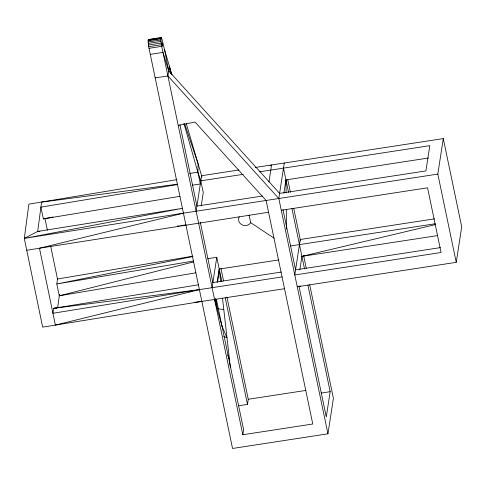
<?xml version="1.0" encoding="UTF-8"?>
<svg xmlns="http://www.w3.org/2000/svg" width="486" height="486" viewBox="0 0 486 486"><rect width="100%" height="100%" fill="white"/><g stroke="black" fill="none" stroke-linecap="round" stroke-linejoin="round"><path stroke-width="0.73" d="M192.098 185.227L200.329 183.963L197.875 172.196L198.136 163.94L184.668 123.839M178.216 125.406L195.026 122.053L266.103 200.469L312.771 424.005L242.818 434.745L161.71 46.358L160.963 41.462L161.042 37.544L161.862 38.783L164.59 49.876L168.672 70.816L167.883 75.938L278.824 198.519L327.947 433.816L232.545 448.469L148.686 46.699L148.139 41.96L148.327 39.488L161.267 37.531M217.613 281.874L219.229 269.068L278.77 259.925M284.523 288.702L201.836 301.405L42.647 327.127L24.3 238.401L28.874 204.138L176.916 179.656M50.751 246.487L57.482 279.019L56.826 283.964L59.268 295.792L195.797 272.828M57.7 307.608L59.456 294.376M259.609 171.807L429.794 145.666L425.894 170.92L279.614 193.392L168.672 70.816L169.383 66.169L171.358 74.243M196.137 211.216L201.599 175.713L186.278 123.62M201.21 205.973L203.263 192.602L200.809 180.841L197.875 172.196L183.89 123.347M212.103 287.688L216.774 257.307L207.795 258.686M217.169 282.439L219.229 269.068L220.668 281.825M268.946 181.977L271.559 164.967L270.173 165.568M278.824 198.519L284.28 163.01M242.818 434.745L243.601 429.636L216.416 299.455M238.498 405.816L247.483 404.395L248.273 399.273L226.968 297.225M283.891 193.27L285.95 179.899L428.494 158.005M299.856 269.742L301.915 256.371L435.432 224.593M307.936 285.209L330.17 391.686L326.282 416.927L298.957 286.06M327.947 433.816L333.408 398.307L309.679 284.668M300.615 286.035L297.238 286.752L456.245 262.325L437.825 174.091L443.281 138.589L255.18 167.482M456.245 262.325L461.7 226.822L443.281 138.589M161.042 37.544L160.83 38.825L148.115 40.775M249.087 215.11L250.673 222.679L249.907 223.706A6.488 5.947 8.7 0 1 241.433 224.489A6.488 5.947 8.7 0 1 239.258 216.835M24.3 238.401L37.689 231.439L182.712 208.287L24.3 238.401L183.416 213.172L437.825 174.091M59.268 295.792L193.762 261.857M183.416 213.172L39.475 248.225L26.748 250.241M192.942 256.535L56.826 283.964L193.592 261.018M177.627 184.522L40.909 207.133L43.363 218.9L53.029 216.975M57.482 279.019L192.875 256.158M43.363 218.9L180.087 196.289M198.671 284.76L53.588 308.337L52.931 313.276L199.382 289.638L282.062 276.941M268.558 212.236L39.475 248.225L55.374 325.11L199.382 289.638L53.588 308.337L56.613 308.088M148.224 39.809L160.939 37.859M160.046 38.187L161.54 37.957M148.157 40.217L160.878 38.266M148.139 41.96L160.854 40.01M148.248 43.412L160.963 41.462M148.437 45.028L161.152 43.078M148.686 46.699L161.407 44.748M148.989 48.308L161.71 46.358M150.247 54.365L162.968 52.409L168.672 70.816M155.162 77.894L167.883 75.938M189.643 173.459L197.875 172.196M238.802 169.997L201.599 175.713L201.903 177.183M200.809 180.841L243.237 174.322M262.422 196.034L196.927 206.094L179.929 124.726M281.279 210.28L427.558 187.809L441.063 252.507L294.783 274.985L300.245 239.483L434.545 218.852M290.476 245.983L435.256 223.748M301.915 256.371L437.704 235.57M281.364 272.045L212.886 282.56L200.305 222.272M440.365 247.617L295.573 269.864L282.986 209.569M248.273 399.273L305.585 390.465M321.191 393.065L330.17 391.686M177.572 184.182L41.571 202.127L37.689 231.439L39.955 231.263M194.321 302.371L201.836 301.405M177.609 225.978L179.115 225.783M180.616 225.595L185.877 224.933M217.941 308.75L223.803 309.582L230.334 367.295M223.754 336.494L226.998 337.776L221.379 324.721M250.673 222.679L274.08 238.183M227.788 355.138L229.435 359.318M164.59 49.876L171.916 74.777M214.557 299.449L221.926 325.839M215.529 298.787L216.258 301.575L215.912 299.431M287.809 179.923L290.421 192.426M293.799 208.597L300.555 240.953M303.635 255.703L306.271 268.327M283.496 168.138L288.556 192.401M291.934 208.579L304.54 268.94M220.942 268.381L223.572 280.957M216.774 257.307L221.853 281.643M225.249 297.912L247.483 404.395M44.937 218.39L47.385 230.218M215.365 298.835L217.175 308.829L215.984 299.4M169.383 66.169L170.434 73.501M222.533 298.331L223.803 309.582M285.95 179.899L286.102 192.778M286.297 209.442L286.533 229.137M161.905 43.017L162.439 46.073L161.905 43.017"/></g></svg>
